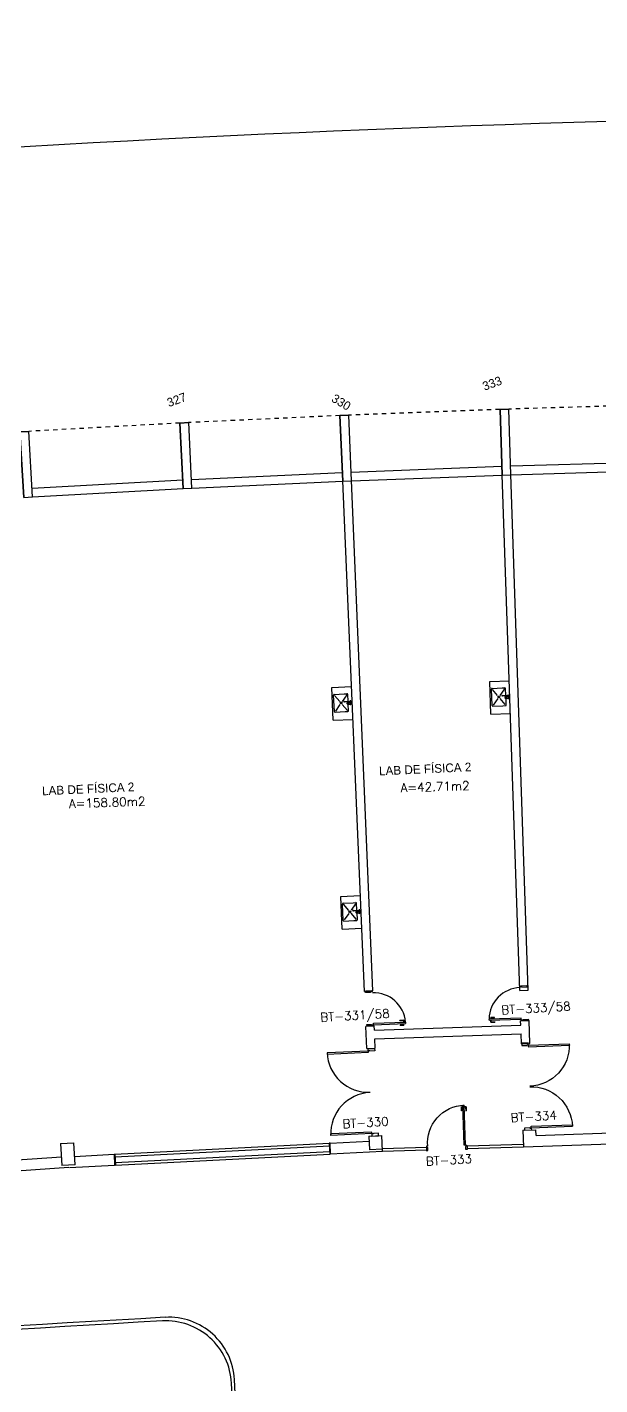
# Model space of a CAD drawing. Extents: x -165 to 137, y 302 to 416.
# Drawn here: x -38.6 to -25.52, y 384.86 to 415.89 of the extents above; entities that cross this region are included whole.
import ezdxf
from ezdxf.enums import TextEntityAlignment as Align

# ---------------------------------------------------------------- set-up
doc = ezdxf.new("R2010")
doc.units = 0
doc.header["$LTSCALE"] = 0.02
doc.header["$MEASUREMENT"] = 0
doc.linetypes.add('HIDDEN2', pattern=[0.1875, 0.125, -0.0625])
doc.layers.get('0').update_dxf_attribs({"linetype": 'CONTINUOUS'})
doc.layers.get('DEFPOINTS').update_dxf_attribs({"linetype": 'CONTINUOUS'})
for name, color, linetype in [('ALV', 2, 'CONTINUOUS'), ('BANC', 2, 'CONTINUOUS'), ('DIV', 2, 'CONTINUOUS'), ('ESQ', 1, 'CONTINUOUS'), ('ESTR', 3, 'CONTINUOUS'), ('JANELA', 1, 'CONTINUOUS'), ('NOPILAR', 2, 'CONTINUOUS'), ('PEÇAS', 1, 'CONTINUOUS'), ('PISO', 1, 'CONTINUOUS'), ('PROJ', 1, 'HIDDEN2'), ('TEXTO', 2, 'CONTINUOUS'), ('TEXTO-ENDEREÇO', 2, 'CONTINUOUS'), ('USO1', 2, 'CONTINUOUS'), ('ÁREA', 2, 'CONTINUOUS')]:
    doc.layers.add(name, color=color, linetype=linetype)
doc.styles.add('1', font='romans.shx', dxfattribs={"height": 1.1})
doc.styles.add('UNB-100', font='simplex.shx', dxfattribs={"height": 0.2})
doc.styles.add('UNB-100-1', font='simplex.shx', dxfattribs={"height": 0.2})
doc.dimstyles.new('1-600', dxfattribs={"dimtxt": 1.1, "dimasz": 2.5, "dimexe": 2, "dimexo": 4, "dimgap": 0.2, "dimtad": 1, "dimdec": 0, "dimzin": 4, "dimdsep": 46, "dimlunit": 6, "dimtxsty": '1', "dimblk1": 'NONE', "dimblk2": 'NONE', "dimsah": 1, "dimcen": 0, "dimclrd": 2, "dimclre": 2, "dimclrt": 2, "dimadec": 0, "dimazin": 0, "dimtfac": 1, "dimtdec": 0, "dimtmove": 2, "dimatfit": 3, "dimldrblk": 'NONE', "dimfxl": 0, "dimtolj": 1, "dimtzin": 0, "dimarcsym": 0})

# ---------------------------------------------------------------- blocks, each defined once
blk = doc.blocks.new('PTDP-TTC')
at = {"color": 2}
for p, q in [((0.055, 1.015), (0.09, 1.015)), ((0.055, 0.075), (0.055, 1.015)), ((0.09, 0.075), (0.09, 1.015)), ((1.91, 0.075), (1.91, 1.015)), ((1.945, 1.015), (1.91, 1.015)), ((1.945, 0.075), (1.945, 1.015)), ((0.05, 0.075), (0, 0.075)), ((0, 0.075), (0, -0.075)), ((0.05, 0.04), (0.05, 0.075)), ((0.06, 0.04), (0.05, 0.04)), ((0.055, 0.075), (0.09, 0.075)), ((0.06, -0.075), (0.06, 0.04)), ((1.945, 0.075), (1.91, 0.075)), ((1.94, -0.075), (1.94, 0.04)), ((1.94, 0.04), (1.95, 0.04)), ((1.95, 0.04), (1.95, 0.075)), ((1.95, 0.075), (2, 0.075)), ((2, 0.075), (2, -0.075)), ((0, -0.075), (0.06, -0.075)), ((2, -0.075), (1.94, -0.075))]:
    blk.add_line(p, q, dxfattribs=at)
at = {"color": 1}
for centre, start, end in [((0.055, 0.075), 0, 90), ((1.945, 0.075), 90, 180)]:
    blk.add_arc(centre, 0.94, start, end, dxfattribs=at)
blk = doc.blocks.new('PD80-TTC')
at = {"color": 1}
for p, q in [((-0.777, 0.01), (-0.777, -0.03)), ((-0.777, 0.01), (-0.687, 0.01)), ((-0.687, 0), (-0.687, 0.01)), ((-0.777, -0.105), (-0.777, -0.065)), ((-0.777, -0.105), (-0.687, -0.105)), ((-0.767, 0), (-0.767, -0.03)), ((-0.767, 0), (-0.687, 0)), ((-0.767, -0.095), (-0.767, -0.065)), ((-0.767, -0.095), (-0.687, -0.095)), ((-0.687, -0.095), (-0.687, -0.105))]:
    blk.add_line(p, q, dxfattribs=at)
at = {"color": 2}
for p, q in [((-0.075, 0), (0.075, 0)), ((-0.075, 0), (-0.075, -0.02)), ((0.075, -0.03), (0.075, 0)), ((-0.817, -0.065), (-0.817, -0.03)), ((-0.085, -0.03), (-0.817, -0.03)), ((-0.085, -0.065), (-0.817, -0.065)), ((-0.085, -0.03), (-0.085, -0.065)), ((-0.075, -0.02), (-0.04, -0.02)), ((-0.04, -0.03), (-0.04, -0.02)), ((-0.04, -0.03), (0.075, -0.03)), ((-0.075, -0.781), (-0.04, -0.781)), ((-0.075, -0.801), (-0.075, -0.781)), ((-0.075, -0.801), (0.075, -0.801)), ((-0.075, -0.802), (0.075, -0.802)), ((-0.04, -0.771), (0.075, -0.771)), ((-0.04, -0.771), (-0.04, -0.781)), ((0.075, -0.771), (0.075, -0.801))]:
    blk.add_line(p, q, dxfattribs=at)
at = {"color": 1}
blk.add_arc((-0.085, -0.03), 0.731, 182.6571, 270, dxfattribs=at)
blk = doc.blocks.new('PE80-TTC')
at = {"color": 2}
for p, q in [((0.075, 0), (-0.075, 0)), ((-0.075, -0.03), (-0.075, 0)), ((0.075, 0), (0.075, -0.02)), ((0.04, -0.03), (-0.075, -0.03)), ((0.075, -0.02), (0.04, -0.02)), ((0.04, -0.03), (0.04, -0.02)), ((0.085, -0.03), (0.817, -0.03)), ((0.085, -0.03), (0.085, -0.065)), ((0.085, -0.065), (0.817, -0.065)), ((0.817, -0.065), (0.817, -0.03)), ((0.04, -0.771), (-0.075, -0.771)), ((-0.075, -0.771), (-0.075, -0.801)), ((0.075, -0.801), (-0.075, -0.801)), ((0.075, -0.802), (-0.075, -0.802)), ((0.04, -0.771), (0.04, -0.781)), ((0.075, -0.781), (0.04, -0.781)), ((0.075, -0.801), (0.075, -0.781))]:
    blk.add_line(p, q, dxfattribs=at)
at = {"color": 1}
for p, q in [((0.777, 0.01), (0.687, 0.01)), ((0.687, 0), (0.687, 0.01)), ((0.777, 0.01), (0.777, -0.03)), ((0.767, 0), (0.687, 0)), ((0.767, -0.095), (0.687, -0.095)), ((0.687, -0.095), (0.687, -0.105)), ((0.777, -0.105), (0.687, -0.105)), ((0.767, 0), (0.767, -0.03)), ((0.767, -0.095), (0.767, -0.065)), ((0.777, -0.105), (0.777, -0.065))]:
    blk.add_line(p, q, dxfattribs=at)
blk.add_arc((0.085, -0.03), 0.731, 270, 357.3429, dxfattribs=at)
blk = doc.blocks.new('INOXA1-P-TTC')
for p, q in [((0.043, 0.008), (0.043, -0.022)), ((0.062, 0.04), (0.071, 0.04)), ((0.131, 0.048), (0.076, 0.043)), ((0.131, -0.002), (0.076, 0.003)), ((0.12, 0.23), (0.12, 0.047)), ((0.22, 0.25), (0.14, 0.25)), ((0.15, 0.22), (0.287, 0.043)), ((0.5, 0.25), (0.22, 0.25)), ((0.353, 0.043), (0.49, 0.22)), ((0.52, 0.23), (0.52, -0.23)), ((0.22, -0.027), (0.054, -0.027)), ((0.22, -0.037), (0.054, -0.037)), ((0.063, -0.003), (0.063, -0.021)), ((0.12, -0.001), (0.12, -0.027)), ((0.12, -0.037), (0.12, -0.23)), ((0.22, -0.25), (0.14, -0.25)), ((0.15, -0.22), (0.287, -0.043)), ((0.231, -0.027), (0.22, -0.027)), ((0.231, -0.037), (0.22, -0.037)), ((0.5, -0.25), (0.22, -0.25)), ((0.353, -0.043), (0.49, -0.22))]:
    blk.add_line(p, q)
blk.add_lwpolyline([(0.076, 0.003), (0.072, 0.004), (0.069, 0.009), (0.067, 0.015), (0.066, 0.023), (0.067, 0.031), (0.069, 0.037), (0.072, 0.042), (0.076, 0.043)])
blk.add_lwpolyline([(0.131, 0.048), (0.137, 0.046), (0.143, 0.041), (0.147, 0.033), (0.148, 0.023), (0.147, 0.013), (0.143, 0.006), (0.137, 0), (0.131, -0.002), (0.125, 0), (0.119, 0.006), (0.115, 0.013), (0.114, 0.023), (0.115, 0.033), (0.119, 0.041), (0.125, 0.046)], close=True)
for radius in [0.0266, 0.0163]:
    blk.add_circle((0.32, 0), radius)
for centre, radius, start, end in [((0.054, 0.023), 0.0349, 36.1705, 252.2568), ((0.054, 0.023), 0.0189, 62.7367, 235.7375), ((0.073, -0.003), 0.01, 102.8285, 180), ((0.054, 0.023), 0.0349, 285.5373, 323.9987), ((0.14, 0.23), 0.02, 90, 180), ((0.5, 0.23), 0.02, 360, 90), ((0.054, -0.032), 0.0145, 20.161, 339.839), ((0.054, -0.032), 0.005, 90.0037, 269.9963), ((0.14, -0.23), 0.02, 180, 270), ((0.231, -0.032), 0.00738, 222.6559, 137.3441), ((0.231, -0.032), 0.005, 269.9935, 90.0065), ((0.5, -0.23), 0.02, 270, 360)]:
    blk.add_arc(centre, radius, start, end)
blk = doc.blocks.new('*D80')
at = {"layer": 'DEFPOINTS', "color": 0, "transparency": 16777216}
for p in [(-50.146, 412.329), (-16.623, 407.388), (-16.611, 405.888), (-114.701, 395.242), (-114.347, 393.785)]:
    blk.add_point(p, dxfattribs=at)
at = {"layer": 'USO1', "color": 2, "lineweight": -2, "transparency": 16777216}
for p, q in [((-16.656, 411.388), (-16.694, 415.889)), ((-115.644, 399.13), (-116.706, 403.504))]:
    blk.add_line(p, q, dxfattribs=at)
blk.add_arc((-13.059, -23.464), 437.367, 90.47397, 103.6447, dxfattribs=at)
at = {"layer": 'USO1', "color": 2, "transparency": 16777216, "insert": (-66.903, 411.333), "char_height": 1.1, "attachment_point": 5, "rotation": 7.0593, "style": '1'}
blk.add_mtext('\\A1;Física', dxfattribs=at)
blk = doc.blocks.new('_NONE')
at = {"color": 0, "linetype": 'ByBlock'}
blk.add_circle((0, 0), 0.25, dxfattribs=at)
blk = doc.blocks.new('PDV2E-TTC')
at = {"layer": 'DIV'}
for p, q in [((0.065, 0.05), (0.065, 0.965)), ((0.095, 0.965), (0.065, 0.965)), ((0.095, 0.05), (0.095, 0.965)), ((0.049, 0.05), (0.029, 0.05)), ((0.029, 0.05), (0.029, 0.035)), ((0.029, 0.035), (0.029, -0.035)), ((0.049, 0.02), (0.049, 0.05)), ((0.049, 0.02), (0.059, 0.02)), ((0.059, -0.05), (0.059, 0.02)), ((0.065, 0.05), (0.095, 0.05)), ((0.928, -0.05), (0.928, 0.02)), ((0.938, 0.02), (0.928, 0.02)), ((0.938, 0.05), (0.958, 0.05)), ((0.938, 0.02), (0.938, 0.05)), ((0.958, 0.05), (0.958, 0.035)), ((0.958, 0.035), (0.958, -0.035)), ((0.029, -0.035), (0.029, -0.05)), ((0.029, -0.05), (0.059, -0.05)), ((0.958, -0.05), (0.928, -0.05)), ((0.958, -0.035), (0.958, -0.05))]:
    blk.add_line(p, q, dxfattribs=at)
at = {"layer": 'DIV', "color": 1}
for p, q in [((0.023, 0.925), (0.063, 0.925)), ((0.023, 0.925), (0.023, 0.835)), ((0.033, 0.835), (0.023, 0.835)), ((0.033, 0.915), (0.063, 0.915)), ((0.033, 0.915), (0.033, 0.835)), ((0.138, 0.925), (0.097, 0.925)), ((0.128, 0.915), (0.097, 0.915)), ((0.128, 0.915), (0.128, 0.835)), ((0.128, 0.835), (0.137, 0.835)), ((0.138, 0.925), (0.138, 0.835))]:
    blk.add_line(p, q, dxfattribs=at)
blk.add_arc((0.062, 0.1), 0.865, 356.6786, 90, dxfattribs=at)

msp = doc.modelspace()

# ---------------------------------------------------------------- linework, layer by layer
at = {"layer": 'ALV'}
for p, q in [((-31.2, 405.722), (-27.754, 405.853)), ((-27.552, 405.86), (-24.106, 405.962)), ((-38.49, 405.353), (-35.047, 405.543)), ((-34.845, 405.553), (-31.401, 405.714)), ((-31.192, 405.522), (-27.746, 405.653)), ((-27.345, 393.871), (-27.747, 405.657)), ((-27.151, 393.878), (-27.547, 405.664)), ((-27.546, 405.66), (-24.1, 405.762)), ((-38.479, 405.153), (-35.036, 405.343)), ((-34.836, 405.353), (-31.392, 405.514)), ((-30.895, 393.853), (-31.392, 405.519)), ((-30.701, 393.865), (-31.192, 405.527)), ((-30.895, 393.853), (-30.701, 393.865)), ((-27.345, 393.871), (-27.151, 393.878)), ((-27.133, 393.185), (-27.327, 393.178)), ((-27.323, 393.079), (-27.327, 393.178)), ((-27.115, 392.663), (-27.133, 393.185)), ((-30.672, 393.064), (-30.866, 393.052)), ((-30.844, 392.545), (-30.866, 393.052)), ((-30.668, 392.965), (-30.672, 393.064)), ((-30.668, 392.965), (-27.323, 393.079)), ((-30.659, 392.765), (-27.317, 392.879)), ((-27.309, 392.657), (-27.317, 392.879)), ((-30.844, 392.545), (-30.65, 392.553)), ((-30.65, 392.553), (-30.659, 392.765)), ((-27.309, 392.657), (-27.115, 392.663)), ((-27.277, 390.679), (-26.977, 390.689)), ((-27.277, 390.679), (-27.264, 390.3)), ((-26.973, 390.56), (-26.977, 390.689)), ((-26.973, 390.56), (-23.755, 390.673)), ((-31.68, 390.387), (-30.79, 390.433)), ((-31.667, 390.137), (-31.68, 390.387)), ((-27.264, 390.3), (-23.748, 390.423)), ((-41.099, 389.846), (-37.82, 390.073)), ((-37.52, 390.082), (-36.617, 390.129)), ((-36.617, 390.129), (-36.604, 389.879)), ((-31.667, 390.137), (-30.48, 390.199)), ((-41.281, 389.583), (-37.648, 389.834)), ((-37.638, 389.826), (-36.604, 389.879))]:
    msp.add_line(p, q, dxfattribs=at)
at = {"layer": 'BANC'}
for p, q in [((-28.033, 400.936), (-27.583, 400.953)), ((-28.007, 400.186), (-28.033, 400.936)), ((-31.641, 400.798), (-31.192, 400.819)), ((-31.61, 400.049), (-31.641, 400.798)), ((-31.61, 400.049), (-31.16, 400.07)), ((-28.007, 400.186), (-27.554, 400.204)), ((-31.438, 396.025), (-30.989, 396.046)), ((-31.406, 395.276), (-31.438, 396.025)), ((-31.406, 395.276), (-30.957, 395.297))]:
    msp.add_line(p, q, dxfattribs=at)
at = {"layer": 'DIV'}
for p, q in [((-28.551, 390.32), (-27.266, 390.36)), ((-30.482, 390.259), (-29.479, 390.29)), ((-30.48, 390.199), (-29.477, 390.23)), ((-28.549, 390.26), (-27.264, 390.3))]:
    msp.add_line(p, q, dxfattribs=at)
at = {"layer": 'ESTR'}
for p, q in [((-37.838, 390.376), (-37.539, 390.394)), ((-37.838, 390.376), (-37.808, 389.871)), ((-37.509, 389.889), (-37.539, 390.394)), ((-30.795, 390.544), (-30.495, 390.556)), ((-30.795, 390.544), (-30.782, 390.231)), ((-30.48, 390.199), (-30.495, 390.556)), ((-30.482, 390.244), (-30.781, 390.231)), ((-37.509, 389.889), (-37.808, 389.871))]:
    msp.add_line(p, q, dxfattribs=at)
for points in [[(-27.746, 405.653), (-27.546, 405.66), (-27.597, 407.159), (-27.797, 407.153), (-27.746, 405.653), (-27.797, 407.153), (-27.597, 407.159)], [(-35.036, 405.343), (-34.836, 405.353), (-34.912, 406.851), (-35.112, 406.841), (-35.036, 405.343), (-35.112, 406.841), (-34.912, 406.851)], [(-31.392, 405.514), (-31.192, 405.522), (-31.255, 407.021), (-31.455, 407.012), (-31.392, 405.514), (-31.455, 407.012), (-31.255, 407.021)], [(-38.678, 405.141), (-38.479, 405.153), (-38.568, 406.65), (-38.767, 406.639), (-38.678, 405.141), (-38.767, 406.639), (-38.568, 406.65)]]:
    msp.add_lwpolyline(points, dxfattribs=at)
at = {"layer": 'JANELA'}
for p, q in [((-36.597, 390.13), (-31.7, 390.385)), ((-36.584, 389.88), (-31.687, 390.136))]:
    msp.add_line(p, q, dxfattribs=at)
at = {"layer": 'JANELA', "color": 3}
for p, q in [((-31.68, 390.387), (-31.7, 390.385)), ((-31.7, 390.385), (-31.687, 390.136)), ((-36.617, 390.129), (-36.597, 390.13)), ((-36.597, 390.13), (-36.584, 389.88)), ((-36.594, 390.07), (-31.697, 390.326)), ((-36.587, 389.94), (-31.69, 390.196)), ((-31.687, 390.136), (-31.667, 390.137)), ((-36.584, 389.88), (-36.604, 389.879))]:
    msp.add_line(p, q, dxfattribs=at)
at = {"layer": 'PISO'}
for p, q in [((-33.706, 380.426), (-33.933, 384.899)), ((-33.636, 380.43), (-33.867, 384.983))]:
    msp.add_line(p, q, dxfattribs=at)
for centre, radius, start, end in [((-13.16, -22.598), 409.609, 93.11906, 95.63417), ((-13.16, -22.598), 409.529, 93.12893, 95.6243), ((-35.431, 384.823), 1.5, 2.9134, 93.1289), ((-35.366, 384.906), 1.5, 2.9134, 93.1191)]:
    msp.add_arc(centre, radius, start, end, dxfattribs=at)
at = {"layer": 'PROJ', "color": 1}
for p, q in [((-27.797, 407.153), (-31.256, 407.022)), ((-24.138, 407.262), (-27.597, 407.16)), ((-35.112, 406.841), (-38.568, 406.651)), ((-31.455, 407.012), (-34.913, 406.852))]:
    msp.add_line(p, q, dxfattribs=at)

# ---------------------------------------------------------------- block references
at = {"layer": 'DIV', "xscale": -1, "rotation": 1.802701961382915}
msp.add_blockref('PDV2E-TTC', (-28.521, 390.292), dxfattribs=at)
at = {"layer": 'ESQ'}
for name, p, rotation in [('PD80-TTC', (-30.769, 393.058), 182.0990423813068), ('PE80-TTC', (-27.23, 393.182), 181.8565017536895), ('PTDP-TTC', (-30.648, 390.55), 92.5545931024406)]:
    msp.add_blockref(name, p, dxfattribs=dict(at, rotation=rotation))
at = {"layer": 'ESQ', "xscale": -1, "rotation": 272.0956248388624}
msp.add_blockref('PTDP-TTC', (-27.156, 390.677), dxfattribs=at)
at = {"layer": 'PEÇAS'}
for p, xscale, yscale, zscale, rotation in [((-31.17, 400.458), 0.8122499999999887, 0.8122499999999887, 0.8122499999999887, 182.8903841230627), ((-27.564, 400.592), 0.8122499999999884, 0.8122499999999884, 0.8122499999999884, 182.4293959219317), ((-30.967, 395.684), 0.8122499999999887, 0.8122499999999887, 0.8122499999999887, 182.8903841230627)]:
    msp.add_blockref('INOXA1-P-TTC', p, dxfattribs=dict(at, xscale=xscale, yscale=yscale, zscale=zscale, rotation=rotation))

# ---------------------------------------------------------------- texts
at = {"layer": 'NOPILAR'}
for s, rotation, p in [('333', 19.9862, (-28.153, 407.578)), ('333', 19.9862, (-28.153, 407.578)), ('327', 19.9862, (-35.363, 407.203)), ('327', 19.9862, (-35.363, 407.203)), ('330', 328.6637, (-31.668, 407.348)), ('330', 328.6637, (-31.668, 407.348))]:
    msp.add_text(s, height=0.2, rotation=rotation, dxfattribs=at).set_placement(p)
at = {"layer": 'TEXTO'}
for p in [(-30.557, 398.788), (-38.258, 398.333)]:
    msp.add_text('LAB DE FÍSICA 2', height=0.2, rotation=2.6069, dxfattribs=at).set_placement(p)
at = {"layer": 'TEXTO-ENDEREÇO', "style": 'UNB-100-1'}
for s, p in [('BT-331/58', (-31.896, 393.158)), ('BT-333/58', (-27.76, 393.324)), ('BT-330', (-31.39, 390.723)), ('BT-334', (-27.547, 390.863)), ('BT-333', (-29.486, 389.868))]:
    msp.add_text(s, height=0.2, rotation=3.4324, dxfattribs=at).set_placement(p)
at = {"layer": 'ÁREA', "style": 'UNB-100'}
for s, p in [('A=42.71m2', (-29.276, 398.431)), ('A=158.80m2', (-36.771, 398.071))]:
    msp.add_text(s, height=0.2, rotation=1.8811, dxfattribs=at).set_placement(p, align=Align.CENTER)

# ---------------------------------------------------------------- dimensions: what is measured, and where the dimension line sits
at = {"layer": 'USO1'}
dim = msp.add_angular_dim_2l(base=(-50.146, 412.329), line1=((-114.701, 395.242), (-114.347, 393.785)), line2=((-16.611, 405.888), (-16.623, 407.388)), text='Física', dimstyle='1-600', override={"dimazin": 1}, dxfattribs=at)
dim.commit()
dim.dimension.update_dxf_attribs({"geometry": '*D80', "text_midpoint": (-66.903, 411.333)})

doc.saveas('drawing.dxf')
